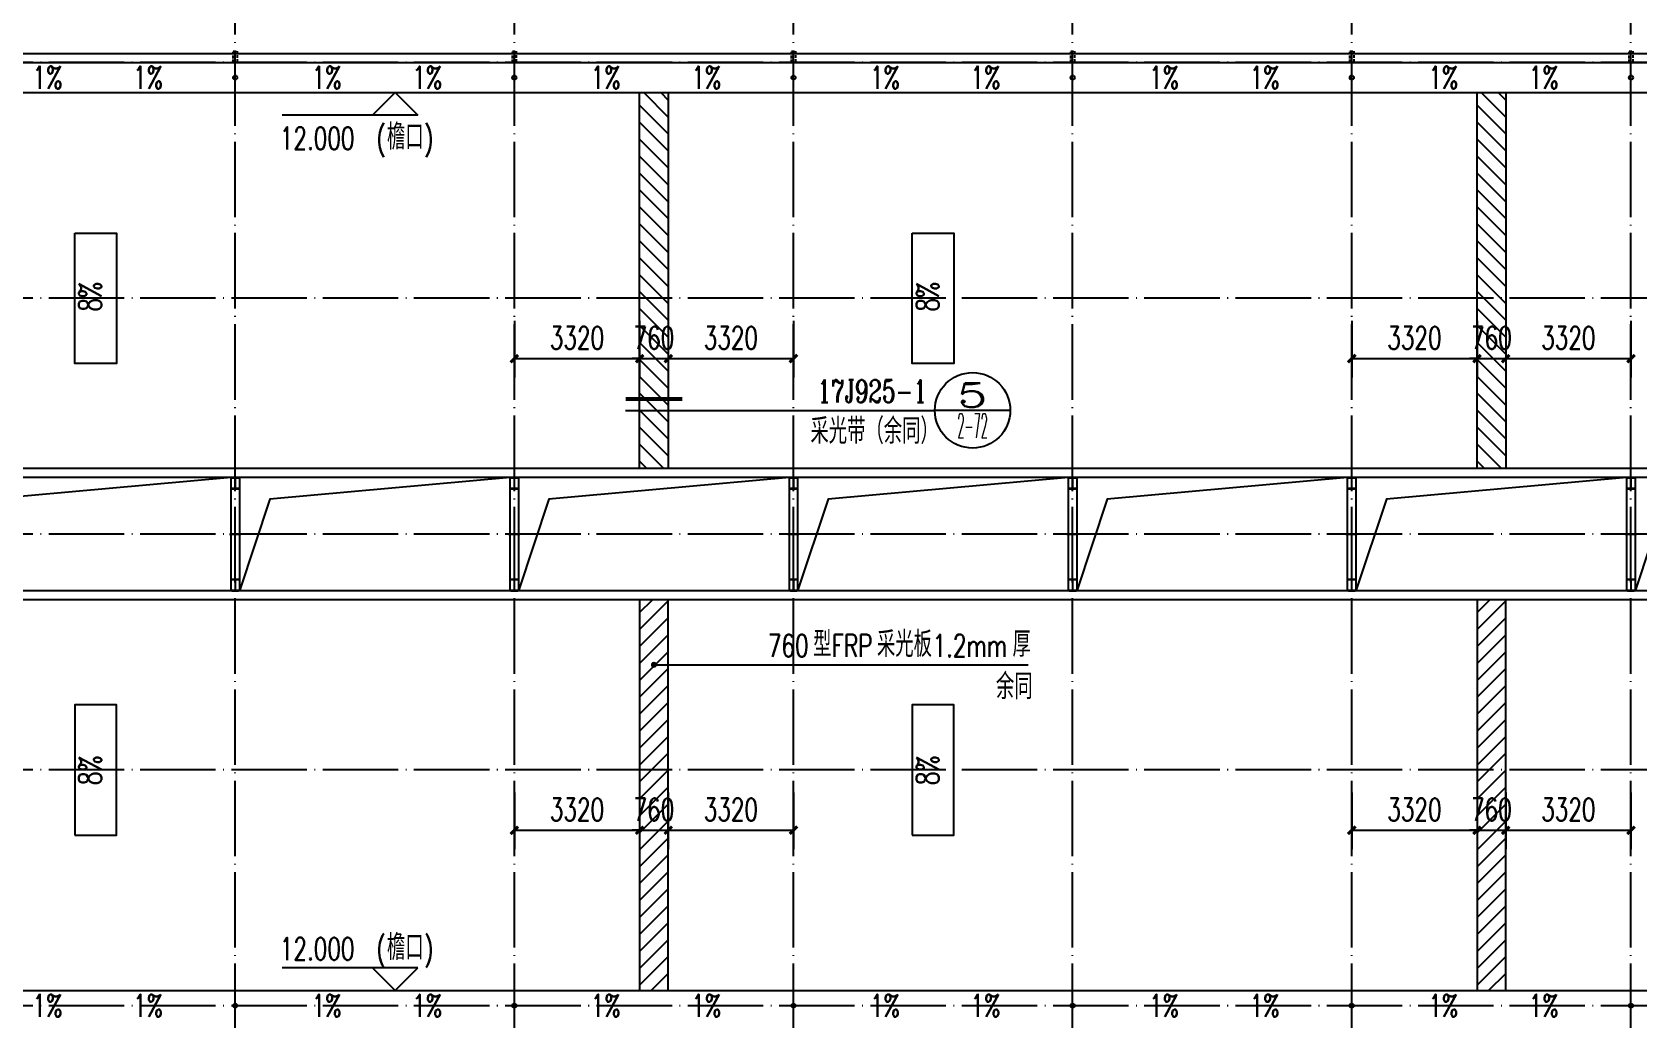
# Model space of a CAD drawing. Extents: x 13898408 to 14113608, y -853943 to -68012.
# Drawn here: x 13977825 to 14020392, y -512592 to -486439 of the extents above; entities that cross this region are included whole.
import ezdxf
from ezdxf.enums import TextEntityAlignment as Align

# ---------------------------------------------------------------- set-up
doc = ezdxf.new("R2010")
doc.units = 0
doc.header["$LTSCALE"] = 1000
doc.header["$MEASUREMENT"] = 0
doc.linetypes.add('DASH', pattern=[0.35, 0.25, -0.1])
doc.linetypes.add('DOTE', pattern=[2.4200000000000004, 2, -0.2, 0.02, -0.2])
for name, color, linetype in [('COLUMN', 2, 'Continuous'), ('DIM_IDEN', 3, 'Continuous'), ('DIM_LEAD', 3, 'Continuous'), ('DIM_SYMB', 3, 'Continuous'), ('DOTE', 1, 'DOTE'), ('PUB_DIM', 3, 'Continuous'), ('PUB_TEXT', 7, 'Continuous'), ('WALL-PARAPET', 6, 'Continuous'), ('采光带', 4, 'Continuous'), ('雨水管', 4, 'Continuous')]:
    doc.layers.add(name, color=color, linetype=linetype)
doc.styles.add('_TCH_DIM', font='SIMPLEX', dxfattribs={"bigfont": 'GBCBIG'})
doc.styles.add('_TCH_DIM_T3', font='SIMPLEX', dxfattribs={"width": 0.7058823529411765, "bigfont": 'GBCBIG'})
doc.styles.add('_TCH_LABEL', font='COMPLEX', dxfattribs={"bigfont": 'GBCBIG'})
doc.dimstyles.new('_TCH_ARCH&&200', dxfattribs={"dimtxt": 595, "dimasz": 200, "dimexe": 500, "dimexo": 600, "dimgap": 252.5, "dimtad": 1, "dimdec": 0, "dimzin": 0, "dimdsep": 46, "dimtxsty": '_TCH_DIM_T3', "dimblk": 'ARCHTICK', "dimcen": 0.09, "dimclrt": 7, "dimazin": 2, "dimtfac": 1, "dimtdec": 0, "dimtix": 1, "dimtmove": 2, "dimatfit": 3, "dimfxl": 0, "dimtolj": 1, "dimtzin": 0, "dimarcsym": 0})

# ---------------------------------------------------------------- blocks, each defined once
blk = doc.blocks.new('A$C0FCD69EC')
at = {"layer": 'COLUMN'}
blk.add_hatch(color=256, dxfattribs=at).paths.add_polyline_path([(299.999714444275, 180.0000497678993), (293.9997144443914, 180.0000497677538), (293.9997144441586, 94.00004976792843), (5.999714444275014, 94.00004976798664), (5.999714444391429, 180.0000497678702), (-0.0002855557249858975, 180.0000497678993), (-0.0002855557249858975, 4.976792843081057e-05), (5.999714444391429, 4.976781201548874e-05), (5.999714444275014, 86.0000497677247), (293.9997144445078, 86.00004976789933), (293.999714444275, 4.976769560016692e-05), (299.9997144443914, 4.976789932698011e-05)])
blk.add_lwpolyline([(299.9997144443914, 4.976789932698011e-05), (293.999714444275, 4.976766649633646e-05), (293.9997144443914, 86.00004976789933), (5.999714444391429, 86.0000497676665), (5.999714444391429, 4.976778291165829e-05), (-0.0002855556085705757, 4.976789932698011e-05), (-0.0002855556085705757, 180.0000497678993), (5.999714444391429, 180.0000497678993), (5.999714444391429, 94.00004976801574), (293.9997144443914, 94.00004976789933), (293.9997144443914, 180.0000497677829), (299.9997144443914, 180.0000497678993)], close=True, dxfattribs=at)
blk = doc.blocks.new('A$C22C4548D')
blk.add_line((0.0004046472022309899, 9.999955800594762), (300.0004046472022, 9.999955800594762))
blk.add_lwpolyline([(30.00040464720223, 19.99995580059476), (270.0004046472022, 19.99995580059476), (270.0004046472022, -4.419940523803234e-05), (30.00040464720223, -4.419940523803234e-05)], close=True)
blk = doc.blocks.new('_ArchTick')
at = {"color": 0, "linetype": 'ByBlock', "const_width": 0.4}
blk.add_lwpolyline([(-0.5, -0.5), (0.5, 0.5)], dxfattribs=at)
blk = doc.blocks.new('*D738')
at = {"layer": 'Defpoints', "color": 0}
for p in [(14012807.97687771, -505993.0729510067), (14016127.97687771, -505993.0729510067), (14016127.97687771, -507593.0729509343)]:
    blk.add_point(p, dxfattribs=at)
at = {"layer": 'PUB_DIM', "color": 0, "lineweight": -2}
for p, q in [((14012807.97687771, -506593.0729510067), (14012807.97687771, -508093.0729509343)), ((14016127.97687771, -506593.0729510067), (14016127.97687771, -508093.0729509343)), ((14012807.97687771, -507593.0729509343), (14016127.97687771, -507593.0729509343))]:
    blk.add_line(p, q, dxfattribs=at)
at = {"layer": 'PUB_DIM', "color": 0, "lineweight": -2, "xscale": 200, "yscale": 200, "zscale": 200, "rotation": 180}
blk.add_blockref('_ArchTick', (14012807.97687771, -507593.0729509343), dxfattribs=at)
at = {"layer": 'PUB_DIM', "color": 0, "lineweight": -2, "xscale": 200, "yscale": 200, "zscale": 200}
blk.add_blockref('_ArchTick', (14016127.97687771, -507593.0729509343), dxfattribs=at)
at = {"layer": 'PUB_DIM', "color": 7, "insert": (14014467.97687771, -507043.0729509343), "char_height": 595, "attachment_point": 5, "style": '_TCH_DIM_T3'}
blk.add_mtext('\\A1;3320', dxfattribs=at)
blk = doc.blocks.new('*D739')
at = {"layer": 'Defpoints', "color": 0}
for p in [(14016127.97687771, -505993.0729510067), (14016887.97687771, -505993.0729510067), (14016887.97687771, -507593.0729509343)]:
    blk.add_point(p, dxfattribs=at)
at = {"layer": 'PUB_DIM', "color": 0, "lineweight": -2}
for p, q in [((14016127.97687771, -506593.0729510067), (14016127.97687771, -508093.0729509343)), ((14016887.97687771, -506593.0729510067), (14016887.97687771, -508093.0729509343)), ((14016127.97687771, -507593.0729509343), (14015927.97687771, -507593.0729509343)), ((14016127.97687771, -507593.0729509343), (14016887.97687771, -507593.0729509343)), ((14016887.97687771, -507593.0729509343), (14017087.97687771, -507593.0729509343))]:
    blk.add_line(p, q, dxfattribs=at)
at = {"layer": 'PUB_DIM', "color": 0, "lineweight": -2, "xscale": 200, "yscale": 200, "zscale": 200}
blk.add_blockref('_ArchTick', (14016127.97687771, -507593.0729509343), dxfattribs=at)
at = {"layer": 'PUB_DIM', "color": 0, "lineweight": -2, "xscale": 200, "yscale": 200, "zscale": 200, "rotation": 180}
blk.add_blockref('_ArchTick', (14016887.97687771, -507593.0729509343), dxfattribs=at)
at = {"layer": 'PUB_DIM', "color": 7, "insert": (14016507.97687771, -507043.0729509343), "char_height": 595, "attachment_point": 5, "style": '_TCH_DIM_T3'}
blk.add_mtext('\\A1;760', dxfattribs=at)
blk = doc.blocks.new('*D740')
at = {"layer": 'Defpoints', "color": 0}
for p in [(14016887.97687771, -505993.0729510067), (14020207.97687771, -505993.0729510067), (14020207.97687771, -507593.0729509343)]:
    blk.add_point(p, dxfattribs=at)
at = {"layer": 'PUB_DIM', "color": 0, "lineweight": -2}
for p, q in [((14016887.97687771, -506593.0729510067), (14016887.97687771, -508093.0729509343)), ((14020207.97687771, -506593.0729510067), (14020207.97687771, -508093.0729509343)), ((14016887.97687771, -507593.0729509343), (14020207.97687771, -507593.0729509343))]:
    blk.add_line(p, q, dxfattribs=at)
at = {"layer": 'PUB_DIM', "color": 0, "lineweight": -2, "xscale": 200, "yscale": 200, "zscale": 200, "rotation": 180}
blk.add_blockref('_ArchTick', (14016887.97687771, -507593.0729509343), dxfattribs=at)
at = {"layer": 'PUB_DIM', "color": 0, "lineweight": -2, "xscale": 200, "yscale": 200, "zscale": 200}
blk.add_blockref('_ArchTick', (14020207.97687771, -507593.0729509343), dxfattribs=at)
at = {"layer": 'PUB_DIM', "color": 7, "insert": (14018547.97687771, -507043.0729509343), "char_height": 595, "attachment_point": 5, "style": '_TCH_DIM_T3'}
blk.add_mtext('\\A1;3320', dxfattribs=at)
blk = doc.blocks.new('*D741')
at = {"layer": 'Defpoints', "color": 0}
for p in [(14012807.97687771, -493493.0729510067), (14016127.97687771, -493493.0729510067), (14016127.97687771, -495093.0729509343)]:
    blk.add_point(p, dxfattribs=at)
at = {"layer": 'PUB_DIM', "color": 0, "lineweight": -2}
for p, q in [((14012807.97687771, -494093.0729510067), (14012807.97687771, -495593.0729509343)), ((14016127.97687771, -494093.0729510067), (14016127.97687771, -495593.0729509343)), ((14012807.97687771, -495093.0729509343), (14016127.97687771, -495093.0729509343))]:
    blk.add_line(p, q, dxfattribs=at)
at = {"layer": 'PUB_DIM', "color": 0, "lineweight": -2, "xscale": 200, "yscale": 200, "zscale": 200, "rotation": 180}
blk.add_blockref('_ArchTick', (14012807.97687771, -495093.0729509343), dxfattribs=at)
at = {"layer": 'PUB_DIM', "color": 0, "lineweight": -2, "xscale": 200, "yscale": 200, "zscale": 200}
blk.add_blockref('_ArchTick', (14016127.97687771, -495093.0729509343), dxfattribs=at)
at = {"layer": 'PUB_DIM', "color": 7, "insert": (14014467.97687771, -494543.0729509343), "char_height": 595, "attachment_point": 5, "style": '_TCH_DIM_T3'}
blk.add_mtext('\\A1;3320', dxfattribs=at)
blk = doc.blocks.new('*D742')
at = {"layer": 'Defpoints', "color": 0}
for p in [(14016127.97687771, -493493.0729510067), (14016887.97687771, -493493.0729510067), (14016887.97687771, -495093.0729509343)]:
    blk.add_point(p, dxfattribs=at)
at = {"layer": 'PUB_DIM', "color": 0, "lineweight": -2}
for p, q in [((14016127.97687771, -494093.0729510067), (14016127.97687771, -495593.0729509343)), ((14016887.97687771, -494093.0729510067), (14016887.97687771, -495593.0729509343)), ((14016127.97687771, -495093.0729509343), (14015927.97687771, -495093.0729509343)), ((14016127.97687771, -495093.0729509343), (14016887.97687771, -495093.0729509343)), ((14016887.97687771, -495093.0729509343), (14017087.97687771, -495093.0729509343))]:
    blk.add_line(p, q, dxfattribs=at)
at = {"layer": 'PUB_DIM', "color": 0, "lineweight": -2, "xscale": 200, "yscale": 200, "zscale": 200}
blk.add_blockref('_ArchTick', (14016127.97687771, -495093.0729509343), dxfattribs=at)
at = {"layer": 'PUB_DIM', "color": 0, "lineweight": -2, "xscale": 200, "yscale": 200, "zscale": 200, "rotation": 180}
blk.add_blockref('_ArchTick', (14016887.97687771, -495093.0729509343), dxfattribs=at)
at = {"layer": 'PUB_DIM', "color": 7, "insert": (14016507.97687771, -494543.0729509343), "char_height": 595, "attachment_point": 5, "style": '_TCH_DIM_T3'}
blk.add_mtext('\\A1;760', dxfattribs=at)
blk = doc.blocks.new('*D743')
at = {"layer": 'Defpoints', "color": 0}
for p in [(14016887.97687771, -493493.0729510067), (14020207.97687771, -493493.0729510067), (14020207.97687771, -495093.0729509343)]:
    blk.add_point(p, dxfattribs=at)
at = {"layer": 'PUB_DIM', "color": 0, "lineweight": -2}
for p, q in [((14016887.97687771, -494093.0729510067), (14016887.97687771, -495593.0729509343)), ((14020207.97687771, -494093.0729510067), (14020207.97687771, -495593.0729509343)), ((14016887.97687771, -495093.0729509343), (14020207.97687771, -495093.0729509343))]:
    blk.add_line(p, q, dxfattribs=at)
at = {"layer": 'PUB_DIM', "color": 0, "lineweight": -2, "xscale": 200, "yscale": 200, "zscale": 200, "rotation": 180}
blk.add_blockref('_ArchTick', (14016887.97687771, -495093.0729509343), dxfattribs=at)
at = {"layer": 'PUB_DIM', "color": 0, "lineweight": -2, "xscale": 200, "yscale": 200, "zscale": 200}
blk.add_blockref('_ArchTick', (14020207.97687771, -495093.0729509343), dxfattribs=at)
at = {"layer": 'PUB_DIM', "color": 7, "insert": (14018547.97687771, -494543.0729509343), "char_height": 595, "attachment_point": 5, "style": '_TCH_DIM_T3'}
blk.add_mtext('\\A1;3320', dxfattribs=at)
blk = doc.blocks.new('*D750')
at = {"layer": 'Defpoints', "color": 0}
for p in [(13990607.97687771, -505993.0729510067), (13993927.97687771, -505993.0729510067), (13993927.97687771, -507593.0729509343)]:
    blk.add_point(p, dxfattribs=at)
at = {"layer": 'PUB_DIM', "color": 0, "lineweight": -2}
for p, q in [((13990607.97687771, -506593.0729510067), (13990607.97687771, -508093.0729509343)), ((13993927.97687771, -506593.0729510067), (13993927.97687771, -508093.0729509343)), ((13990607.97687771, -507593.0729509343), (13993927.97687771, -507593.0729509343))]:
    blk.add_line(p, q, dxfattribs=at)
at = {"layer": 'PUB_DIM', "color": 0, "lineweight": -2, "xscale": 200, "yscale": 200, "zscale": 200, "rotation": 180}
blk.add_blockref('_ArchTick', (13990607.97687771, -507593.0729509343), dxfattribs=at)
at = {"layer": 'PUB_DIM', "color": 0, "lineweight": -2, "xscale": 200, "yscale": 200, "zscale": 200}
blk.add_blockref('_ArchTick', (13993927.97687771, -507593.0729509343), dxfattribs=at)
at = {"layer": 'PUB_DIM', "color": 7, "insert": (13992267.97687771, -507043.0729509343), "char_height": 595, "attachment_point": 5, "style": '_TCH_DIM_T3'}
blk.add_mtext('\\A1;3320', dxfattribs=at)
blk = doc.blocks.new('*D751')
at = {"layer": 'Defpoints', "color": 0}
for p in [(13993927.97687771, -505993.0729510067), (13994687.97687771, -505993.0729510067), (13994687.97687771, -507593.0729509343)]:
    blk.add_point(p, dxfattribs=at)
at = {"layer": 'PUB_DIM', "color": 0, "lineweight": -2}
for p, q in [((13993927.97687771, -506593.0729510067), (13993927.97687771, -508093.0729509343)), ((13994687.97687771, -506593.0729510067), (13994687.97687771, -508093.0729509343)), ((13993927.97687771, -507593.0729509343), (13993727.97687771, -507593.0729509343)), ((13993927.97687771, -507593.0729509343), (13994687.97687771, -507593.0729509343)), ((13994687.97687771, -507593.0729509343), (13994887.97687771, -507593.0729509343))]:
    blk.add_line(p, q, dxfattribs=at)
at = {"layer": 'PUB_DIM', "color": 0, "lineweight": -2, "xscale": 200, "yscale": 200, "zscale": 200}
blk.add_blockref('_ArchTick', (13993927.97687771, -507593.0729509343), dxfattribs=at)
at = {"layer": 'PUB_DIM', "color": 0, "lineweight": -2, "xscale": 200, "yscale": 200, "zscale": 200, "rotation": 180}
blk.add_blockref('_ArchTick', (13994687.97687771, -507593.0729509343), dxfattribs=at)
at = {"layer": 'PUB_DIM', "color": 7, "insert": (13994307.97687771, -507043.0729509343), "char_height": 595, "attachment_point": 5, "style": '_TCH_DIM_T3'}
blk.add_mtext('\\A1;760', dxfattribs=at)
blk = doc.blocks.new('*D752')
at = {"layer": 'Defpoints', "color": 0}
for p in [(13994687.97687771, -505993.0729510067), (13998007.97687771, -505993.0729510067), (13998007.97687771, -507593.0729509343)]:
    blk.add_point(p, dxfattribs=at)
at = {"layer": 'PUB_DIM', "color": 0, "lineweight": -2}
for p, q in [((13994687.97687771, -506593.0729510067), (13994687.97687771, -508093.0729509343)), ((13998007.97687771, -506593.0729510067), (13998007.97687771, -508093.0729509343)), ((13994687.97687771, -507593.0729509343), (13998007.97687771, -507593.0729509343))]:
    blk.add_line(p, q, dxfattribs=at)
at = {"layer": 'PUB_DIM', "color": 0, "lineweight": -2, "xscale": 200, "yscale": 200, "zscale": 200, "rotation": 180}
blk.add_blockref('_ArchTick', (13994687.97687771, -507593.0729509343), dxfattribs=at)
at = {"layer": 'PUB_DIM', "color": 0, "lineweight": -2, "xscale": 200, "yscale": 200, "zscale": 200}
blk.add_blockref('_ArchTick', (13998007.97687771, -507593.0729509343), dxfattribs=at)
at = {"layer": 'PUB_DIM', "color": 7, "insert": (13996347.97687771, -507043.0729509343), "char_height": 595, "attachment_point": 5, "style": '_TCH_DIM_T3'}
blk.add_mtext('\\A1;3320', dxfattribs=at)
blk = doc.blocks.new('*D753')
at = {"layer": 'Defpoints', "color": 0}
for p in [(13990607.97687771, -493493.0729510067), (13993927.97687771, -493493.0729510067), (13993927.97687771, -495093.0729509343)]:
    blk.add_point(p, dxfattribs=at)
at = {"layer": 'PUB_DIM', "color": 0, "lineweight": -2}
for p, q in [((13990607.97687771, -494093.0729510067), (13990607.97687771, -495593.0729509343)), ((13993927.97687771, -494093.0729510067), (13993927.97687771, -495593.0729509343)), ((13990607.97687771, -495093.0729509343), (13993927.97687771, -495093.0729509343))]:
    blk.add_line(p, q, dxfattribs=at)
at = {"layer": 'PUB_DIM', "color": 0, "lineweight": -2, "xscale": 200, "yscale": 200, "zscale": 200, "rotation": 180}
blk.add_blockref('_ArchTick', (13990607.97687771, -495093.0729509343), dxfattribs=at)
at = {"layer": 'PUB_DIM', "color": 0, "lineweight": -2, "xscale": 200, "yscale": 200, "zscale": 200}
blk.add_blockref('_ArchTick', (13993927.97687771, -495093.0729509343), dxfattribs=at)
at = {"layer": 'PUB_DIM', "color": 7, "insert": (13992267.97687771, -494543.0729509343), "char_height": 595, "attachment_point": 5, "style": '_TCH_DIM_T3'}
blk.add_mtext('\\A1;3320', dxfattribs=at)
blk = doc.blocks.new('*D754')
at = {"layer": 'Defpoints', "color": 0}
for p in [(13993927.97687771, -493493.0729510067), (13994687.97687771, -493493.0729510067), (13994687.97687771, -495093.0729509343)]:
    blk.add_point(p, dxfattribs=at)
at = {"layer": 'PUB_DIM', "color": 0, "lineweight": -2}
for p, q in [((13993927.97687771, -494093.0729510067), (13993927.97687771, -495593.0729509343)), ((13994687.97687771, -494093.0729510067), (13994687.97687771, -495593.0729509343)), ((13993927.97687771, -495093.0729509343), (13993727.97687771, -495093.0729509343)), ((13993927.97687771, -495093.0729509343), (13994687.97687771, -495093.0729509343)), ((13994687.97687771, -495093.0729509343), (13994887.97687771, -495093.0729509343))]:
    blk.add_line(p, q, dxfattribs=at)
at = {"layer": 'PUB_DIM', "color": 0, "lineweight": -2, "xscale": 200, "yscale": 200, "zscale": 200}
blk.add_blockref('_ArchTick', (13993927.97687771, -495093.0729509343), dxfattribs=at)
at = {"layer": 'PUB_DIM', "color": 0, "lineweight": -2, "xscale": 200, "yscale": 200, "zscale": 200, "rotation": 180}
blk.add_blockref('_ArchTick', (13994687.97687771, -495093.0729509343), dxfattribs=at)
at = {"layer": 'PUB_DIM', "color": 7, "insert": (13994307.97687771, -494543.0729509343), "char_height": 595, "attachment_point": 5, "style": '_TCH_DIM_T3'}
blk.add_mtext('\\A1;760', dxfattribs=at)
blk = doc.blocks.new('*D755')
at = {"layer": 'Defpoints', "color": 0}
for p in [(13994687.97687771, -493493.0729510067), (13998007.97687771, -493493.0729510067), (13998007.97687771, -495093.0729509343)]:
    blk.add_point(p, dxfattribs=at)
at = {"layer": 'PUB_DIM', "color": 0, "lineweight": -2}
for p, q in [((13994687.97687771, -494093.0729510067), (13994687.97687771, -495593.0729509343)), ((13998007.97687771, -494093.0729510067), (13998007.97687771, -495593.0729509343)), ((13994687.97687771, -495093.0729509343), (13998007.97687771, -495093.0729509343))]:
    blk.add_line(p, q, dxfattribs=at)
at = {"layer": 'PUB_DIM', "color": 0, "lineweight": -2, "xscale": 200, "yscale": 200, "zscale": 200, "rotation": 180}
blk.add_blockref('_ArchTick', (13994687.97687771, -495093.0729509343), dxfattribs=at)
at = {"layer": 'PUB_DIM', "color": 0, "lineweight": -2, "xscale": 200, "yscale": 200, "zscale": 200}
blk.add_blockref('_ArchTick', (13998007.97687771, -495093.0729509343), dxfattribs=at)
at = {"layer": 'PUB_DIM', "color": 7, "insert": (13996347.97687771, -494543.0729509343), "char_height": 595, "attachment_point": 5, "style": '_TCH_DIM_T3'}
blk.add_mtext('\\A1;3320', dxfattribs=at)

msp = doc.modelspace()

# ---------------------------------------------------------------- hatches: boundary and pattern name
at = {"layer": '采光带'}
h = msp.add_hatch(dxfattribs=at)
h.set_pattern_fill('ANSI31', color=250, scale=200, style=0)
h.set_pattern_definition([(315, (4947739.135873653, -722835.2449354457), (-224.5064030267288, -224.5064030267288), [])])
h.paths.add_polyline_path([(13994687.97687771, -488043.0729510079), (13994687.97687771, -498003.0729510344), (13993927.97687771, -498003.0729510344), (13993927.97687771, -488043.0729510079)])
h = msp.add_hatch(dxfattribs=at)
h.set_pattern_fill('ANSI31', color=250, scale=200, style=0)
h.set_pattern_definition([(315, (4969939.135873653, -722835.2449354457), (-224.5064030267288, -224.5064030267288), [])])
h.paths.add_polyline_path([(14016887.97687771, -488043.0729510079), (14016887.97687771, -498003.0729510344), (14016127.97687771, -498003.0729510344), (14016127.97687771, -488043.0729510079)])
h = msp.add_hatch(dxfattribs=at)
h.set_pattern_fill('ANSI31', color=250, scale=200, style=0)
h.set_pattern_definition([(45, (4947739.135873653, -274550.9009666155), (-224.5064030267288, 224.5064030267288), [])])
h.paths.add_polyline_path([(13994687.97687771, -511843.0729510065), (13994687.97687771, -501483.0729510316), (13993927.97687771, -501483.0729510316), (13993927.97687771, -511843.0729510065)])
h = msp.add_hatch(dxfattribs=at)
h.set_pattern_fill('ANSI31', color=250, scale=200, style=0)
h.set_pattern_definition([(45, (4969939.135873653, -274550.9009666155), (-224.5064030267288, 224.5064030267288), [])])
h.paths.add_polyline_path([(14016887.97687771, -511843.0729510065), (14016887.97687771, -501483.0729510316), (14016127.97687771, -501483.0729510316), (14016127.97687771, -511843.0729510065)])

# ---------------------------------------------------------------- linework, layer by layer
at = {"ltscale": 0.5}
for p, q in [((13916607.97687771, -488043.0729510072), (14079407.97687771, -488043.0729510065)), ((13916607.97687771, -511843.0729510065), (14079407.97687771, -511843.0729510065))]:
    msp.add_line(p, q, dxfattribs=at)
at = {"linetype": 'DASH', "ltscale": 0.3}
for points in [[(13983257.97687771, -487243.0729510074), (13983157.97687771, -487243.0729510076), (13983157.97687771, -486943.0729510076), (13983257.97687771, -486943.0729510074)], [(13990657.97687771, -487243.0729510074), (13990557.97687771, -487243.0729510076), (13990557.97687771, -486943.0729510076), (13990657.97687771, -486943.0729510074)], [(13998057.97687771, -487243.0729510074), (13997957.97687771, -487243.0729510076), (13997957.97687771, -486943.0729510076), (13998057.97687771, -486943.0729510074)], [(14005457.97687771, -487243.0729510074), (14005357.97687771, -487243.0729510076), (14005357.97687771, -486943.0729510076), (14005457.97687771, -486943.0729510074)], [(14012857.97687771, -487243.0729510074), (14012757.97687771, -487243.0729510076), (14012757.97687771, -486943.0729510076), (14012857.97687771, -486943.0729510074)], [(14020257.97687771, -487243.0729510074), (14020157.97687771, -487243.0729510076), (14020157.97687771, -486943.0729510076), (14020257.97687771, -486943.0729510074)]]:
    msp.add_lwpolyline(points, close=True, dxfattribs=at)
at = {"ltscale": 0.5}
for points in [[(13916367.97687771, -487003.0729510067), (14079647.97687771, -487003.0729510067), (14079647.97687771, -537483.0729510067), (13916367.97687771, -537483.0729510067)], [(13916607.97687771, -487243.0729510067), (14079407.97687771, -487243.0729510067), (14079407.97687771, -537243.0729510067), (13916607.97687771, -537243.0729510067)]]:
    msp.add_lwpolyline(points, close=True, dxfattribs=at)
for points in [[(13978954.04857262, -491764.571485016), (13980061.90518281, -491764.571485016), (13980061.90518281, -495221.5744169974), (13978954.04857262, -495221.5744169974)], [(14001154.04857262, -491764.571485016), (14002261.90518281, -491764.571485016), (14002261.90518281, -495221.5744169974), (14001154.04857262, -495221.5744169974)], [(13983097.97687771, -501243.0729510067), (13983097.97687771, -498243.0729510318), (13983317.97687771, -498243.0729510318), (13983317.97687771, -501243.0729510067)], [(13990497.97687771, -501243.0729510067), (13990497.97687771, -498243.0729510318), (13990717.97687771, -498243.0729510318), (13990717.97687771, -501243.0729510067)], [(13997897.97687771, -501243.0729510067), (13997897.97687771, -498243.0729510318), (13998117.97687771, -498243.0729510318), (13998117.97687771, -501243.0729510067)], [(14005297.97687771, -501243.0729510067), (14005297.97687771, -498243.0729510318), (14005517.97687771, -498243.0729510318), (14005517.97687771, -501243.0729510067)], [(14012697.97687771, -501243.0729510067), (14012697.97687771, -498243.0729510318), (14012917.97687771, -498243.0729510318), (14012917.97687771, -501243.0729510067)], [(14020097.97687771, -501243.0729510067), (14020097.97687771, -498243.0729510318), (14020317.97687771, -498243.0729510318), (14020317.97687771, -501243.0729510067)], [(13978954.04857262, -507721.5744169974), (13980061.90518281, -507721.5744169974), (13980061.90518281, -504264.571485016), (13978954.04857262, -504264.571485016)], [(14001154.04857262, -507721.5744169974), (14002261.90518281, -507721.5744169974), (14002261.90518281, -504264.571485016), (14001154.04857262, -504264.571485016)]]:
    msp.add_lwpolyline(points, close=True)
for points in [[(13983097.97687771, -498243.0729510318), (13976723.91033332, -498813.7456850566), (13975917.97687771, -501243.0732106345)], [(13990497.97687771, -498243.0729510318), (13984123.91033332, -498813.7456850566), (13983317.97687771, -501243.0732106345)], [(13997897.97687771, -498243.0729510318), (13991523.91033332, -498813.7456850566), (13990717.97687771, -501243.0732106345)], [(14005297.97687771, -498243.0729510318), (13998923.91033332, -498813.7456850566), (13998117.97687771, -501243.0732106345)], [(14012697.97687771, -498243.0729510318), (14006323.91033332, -498813.7456850566), (14005517.97687771, -501243.0732106345)], [(14020097.97687771, -498243.0729510318), (14013723.91033332, -498813.7456850566), (14012917.97687771, -501243.0732106345)], [(14027497.97687771, -498243.0729510318), (14021123.91033332, -498813.7456850566), (14020317.97687771, -501243.0732106345)]]:
    msp.add_lwpolyline(points)
at = {"layer": 'DIM_IDEN'}
for p, q in [((13993557.97687771, -496463.3664920268), (13997227.97687771, -496463.366492027)), ((13997227.97687771, -496463.366492027), (14001755.19294423, -496463.366492027)), ((14003755.19294423, -496463.366492027), (14001755.19294423, -496463.366492027))]:
    msp.add_line(p, q, dxfattribs=at)
at = {"layer": 'DIM_IDEN', "const_width": 100}
msp.add_lwpolyline([(13993557.97687771, -496163.3664920268), (13995057.97687771, -496163.3664920269)], dxfattribs=at)
at = {"layer": 'DIM_IDEN'}
msp.add_circle((14002755.19294423, -496463.366492027), 1000, dxfattribs=at)
at = {"layer": 'DIM_LEAD'}
for p, q in [((13994307.97687771, -503208.196808174), (13996807.97687771, -503208.196808174)), ((13996807.97687771, -503208.196808174), (14004231.44003287, -503208.196808174))]:
    msp.add_line(p, q, dxfattribs=at)
at = {"layer": 'DIM_LEAD', "const_width": 80}
msp.add_lwpolyline([(13994267.97687771, -503208.196808174, 1), (13994347.97687771, -503208.196808174, 1)], format="xyb", close=True, dxfattribs=at)
at = {"layer": 'DIM_SYMB'}
for points in [[(13981390.39612624, -487643.0729510074, 0, 0, 0), (13982305.30122294, -487643.0729510074, 160, 0, 0), (13982905.30122294, -487643.0729510074, 0, 0, 0)], [(13985025.56431443, -487643.0729510074, 0, 0, 0), (13984110.65921774, -487643.0729510074, 160, 0, 0), (13983510.65921774, -487643.0729510074, 0, 0, 0)], [(13988790.39612624, -487643.0729510074, 0, 0, 0), (13989705.30122294, -487643.0729510074, 160, 0, 0), (13990305.30122294, -487643.0729510074, 0, 0, 0)], [(13992425.56431443, -487643.0729510074, 0, 0, 0), (13991510.65921774, -487643.0729510074, 160, 0, 0), (13990910.65921774, -487643.0729510074, 0, 0, 0)], [(13996190.39612624, -487643.0729510074, 0, 0, 0), (13997105.30122294, -487643.0729510074, 160, 0, 0), (13997705.30122294, -487643.0729510074, 0, 0, 0)], [(13999825.56431443, -487643.0729510074, 0, 0, 0), (13998910.65921774, -487643.0729510074, 160, 0, 0), (13998310.65921774, -487643.0729510074, 0, 0, 0)], [(14003590.39612624, -487643.0729510074, 0, 0, 0), (14004505.30122294, -487643.0729510074, 160, 0, 0), (14005105.30122294, -487643.0729510074, 0, 0, 0)], [(14007225.56431443, -487643.0729510074, 0, 0, 0), (14006310.65921774, -487643.0729510074, 160, 0, 0), (14005710.65921774, -487643.0729510074, 0, 0, 0)], [(14010990.39612624, -487643.0729510074, 0, 0, 0), (14011905.30122294, -487643.0729510074, 160, 0, 0), (14012505.30122294, -487643.0729510074, 0, 0, 0)], [(14014625.56431443, -487643.0729510074, 0, 0, 0), (14013710.65921774, -487643.0729510074, 160, 0, 0), (14013110.65921774, -487643.0729510074, 0, 0, 0)], [(14018390.39612624, -487643.0729510074, 0, 0, 0), (14019305.30122294, -487643.0729510074, 160, 0, 0), (14019905.30122294, -487643.0729510074, 0, 0, 0)], [(13981390.39612624, -512243.0729510067, 0, 0, 0), (13982305.30122294, -512243.0729510067, 160, 0, 0), (13982905.30122294, -512243.0729510067, 0, 0, 0)], [(13985025.56431443, -512243.0729510067, 0, 0, 0), (13984110.65921774, -512243.0729510067, 160, 0, 0), (13983510.65921774, -512243.0729510067, 0, 0, 0)], [(13988790.39612624, -512243.0729510067, 0, 0, 0), (13989705.30122294, -512243.0729510067, 160, 0, 0), (13990305.30122294, -512243.0729510067, 0, 0, 0)], [(13992425.56431443, -512243.0729510067, 0, 0, 0), (13991510.65921774, -512243.0729510067, 160, 0, 0), (13990910.65921774, -512243.0729510067, 0, 0, 0)], [(13996190.39612624, -512243.0729510067, 0, 0, 0), (13997105.30122294, -512243.0729510067, 160, 0, 0), (13997705.30122294, -512243.0729510067, 0, 0, 0)], [(13999825.56431443, -512243.0729510067, 0, 0, 0), (13998910.65921774, -512243.0729510067, 160, 0, 0), (13998310.65921774, -512243.0729510067, 0, 0, 0)], [(14003590.39612624, -512243.0729510067, 0, 0, 0), (14004505.30122294, -512243.0729510067, 160, 0, 0), (14005105.30122294, -512243.0729510067, 0, 0, 0)], [(14007225.56431443, -512243.0729510067, 0, 0, 0), (14006310.65921774, -512243.0729510067, 160, 0, 0), (14005710.65921774, -512243.0729510067, 0, 0, 0)], [(14010990.39612624, -512243.0729510067, 0, 0, 0), (14011905.30122294, -512243.0729510067, 160, 0, 0), (14012505.30122294, -512243.0729510067, 0, 0, 0)], [(14014625.56431443, -512243.0729510067, 0, 0, 0), (14013710.65921774, -512243.0729510067, 160, 0, 0), (14013110.65921774, -512243.0729510067, 0, 0, 0)], [(14018390.39612624, -512243.0729510067, 0, 0, 0), (14019305.30122294, -512243.0729510067, 160, 0, 0), (14019905.30122294, -512243.0729510067, 0, 0, 0)]]:
    msp.add_lwpolyline(points, format="xyseb", dxfattribs=at)
at = {"layer": 'DOTE'}
for p, q in [((13983207.97687771, -539743.0729510067), (13983207.97687771, -484743.0729510067)), ((13990607.97687771, -539743.0729510067), (13990607.97687771, -484743.0729510067)), ((13998007.97687771, -539743.0729510067), (13998007.97687771, -484743.0729510067)), ((14005407.97687771, -539743.0729510067), (14005407.97687771, -484743.0729510067)), ((14012807.97687771, -539743.0729510067), (14012807.97687771, -484743.0729510067)), ((14020207.97687771, -539743.0729510067), (14020207.97687771, -484743.0729510067)), ((14081907.97687771, -487243.0729510067), (13914107.97687771, -487243.0729510067)), ((14081907.97687771, -493493.0729510067), (13914107.97687771, -493493.0729510067)), ((14081907.97687771, -498243.0729510332), (13914107.97687771, -498243.0729510332)), ((14081907.97687771, -499743.0729510067), (13914107.97687771, -499743.0729510067)), ((14081907.97687771, -501243.0729510312), (13914107.97687771, -501243.0729510312)), ((14081907.97687771, -505993.0729510067), (13914107.97687771, -505993.0729510067)), ((14081907.97687771, -512243.0729510067), (13914107.97687771, -512243.0729510067))]:
    msp.add_line(p, q, dxfattribs=at)
at = {"layer": 'PUB_DIM'}
for p, q in [((13987450.60195233, -488043.0729510068), (13986850.60195233, -488643.0729510068)), ((13987450.60195233, -488043.0729510068), (13988050.60195233, -488643.0729510068)), ((13988050.60195233, -488643.0729510068), (13984450.60195233, -488643.0729510068)), ((13988050.60195233, -511243.0729510064), (13984450.60195233, -511243.0729510064)), ((13987450.60195233, -511843.0729510064), (13986850.60195233, -511243.0729510064)), ((13987450.60195233, -511843.0729510064), (13988050.60195233, -511243.0729510064))]:
    msp.add_line(p, q, dxfattribs=at)
for points in [[(13979870.19745778, -494718.0729510062, 0, 0, 0), (13979870.19745778, -492818.0729510062, 160, 0, 0), (13979870.19745778, -492218.0729510062, 0, 0, 0)], [(14002070.19745778, -494718.0729510062, 0, 0, 0), (14002070.19745778, -492818.0729510062, 160, 0, 0), (14002070.19745778, -492218.0729510062, 0, 0, 0)], [(13979870.19745778, -504768.0729510072, 0, 0, 0), (13979870.19745778, -506668.0729510072, 160, 0, 0), (13979870.19745778, -507268.0729510072, 0, 0, 0)], [(14002070.19745778, -504768.0729510072, 0, 0, 0), (14002070.19745778, -506668.0729510072, 160, 0, 0), (14002070.19745778, -507268.0729510072, 0, 0, 0)]]:
    msp.add_lwpolyline(points, format="xyseb", dxfattribs=at)
at = {"layer": 'WALL-PARAPET'}
for p, q in [((14072097.97687798, -498003.0729510288), (13923917.97687768, -498003.0729510291)), ((14072097.97687744, -498243.0729510353), (13923917.97687801, -498243.0729510356)), ((14072097.97687744, -501243.072951027), (13923917.97687801, -501243.0729510267)), ((14072097.97687814, -501483.0729510335), (13923917.97687758, -501483.0729510331))]:
    msp.add_line(p, q, dxfattribs=at)
at = {"layer": '采光带', "color": 4}
for points in [[(13994687.97687771, -488043.0729510079), (13994687.97687771, -498003.0729510344), (13993927.97687771, -498003.0729510344), (13993927.97687771, -488043.0729510079)], [(14016887.97687771, -488043.0729510079), (14016887.97687771, -498003.0729510344), (14016127.97687771, -498003.0729510344), (14016127.97687771, -488043.0729510079)], [(13994687.97687771, -511843.0729510065), (13994687.97687771, -501483.0729510316), (13993927.97687771, -501483.0729510316), (13993927.97687771, -511843.0729510065)], [(14016887.97687771, -511843.0729510065), (14016887.97687771, -501483.0729510316), (14016127.97687771, -501483.0729510316), (14016127.97687771, -511843.0729510065)]]:
    msp.add_lwpolyline(points, close=True, dxfattribs=at)
at = {"layer": '雨水管'}
for centre in [(13983207.98022034, -487643.0729510074), (13990607.98022034, -487643.0729510074), (13998007.98022034, -487643.0729510074), (14005407.98022034, -487643.0729510074), (14012807.98022034, -487643.0729510074), (14020207.98022034, -487643.0729510074), (13983207.98022034, -512243.0729510067), (13990607.98022034, -512243.0729510067), (13998007.98022034, -512243.0729510067), (14005407.98022034, -512243.0729510067), (14012807.98022034, -512243.0729510067), (14020207.98022034, -512243.0729510067)]:
    msp.add_circle(centre, 55, dxfattribs=at)

# ---------------------------------------------------------------- block references
for p in [(13983053.88112025, -499753.0729068073), (13990453.88112025, -499753.0729068073), (13997853.88112025, -499753.0729068073), (14005253.88112025, -499753.0729068073), (14012653.88112025, -499753.0729068073), (14020053.88112025, -499753.0729068073)]:
    msp.add_blockref('A$C22C4548D', p)
at = {"layer": 'COLUMN', "xscale": -1, "rotation": 270}
for p in [(13983117.97682794, -498543.0726654734), (13990517.97682794, -498543.0726654734), (13997917.97682794, -498543.0726654734), (14005317.97682794, -498543.0726654734), (14012717.97682794, -498543.0726654734), (14020117.97682794, -498543.0726654734), (13983117.97682794, -501243.0726654483), (13990517.97682794, -501243.0726654483), (13997917.97682794, -501243.0726654483), (14005317.97682794, -501243.0726654483), (14012717.97682794, -501243.0726654483), (14020117.97682794, -501243.0726654483)]:
    msp.add_blockref('A$C0FCD69EC', p, dxfattribs=at)

# ---------------------------------------------------------------- texts
at = {"layer": 'PUB_TEXT', "width": 0.7058823529411765}
for s, style, p in [('1%%%', '_TCH_DIM', (13977835.56431443, -487940.5729510074)), ('1%%%', '_TCH_DIM', (13980500.39612624, -487940.5729510074)), ('1%%%', '_TCH_DIM', (13985235.56431443, -487940.5729510074)), ('1%%%', '_TCH_DIM', (13987900.39612624, -487940.5729510074)), ('1%%%', '_TCH_DIM', (13992635.56431443, -487940.5729510074)), ('1%%%', '_TCH_DIM', (13995300.39612624, -487940.5729510074)), ('1%%%', '_TCH_DIM', (14000035.56431443, -487940.5729510074)), ('1%%%', '_TCH_DIM', (14002700.39612624, -487940.5729510074)), ('1%%%', '_TCH_DIM', (14007435.56431443, -487940.5729510074)), ('1%%%', '_TCH_DIM', (14010100.39612624, -487940.5729510074)), ('1%%%', '_TCH_DIM', (14014835.56431443, -487940.5729510074)), ('1%%%', '_TCH_DIM', (14017500.39612624, -487940.5729510074)), ('12.000', '_TCH_DIM', (13984390.60195233, -489553.0729510068)), ('(', '_TCH_DIM', (13986950.60195233, -489553.0729510068)), (')', '_TCH_DIM', (13988213.58067574, -489553.0729510068)), ('17J925-1', '_TCH_LABEL', (13998645.19294423, -496253.366492027)), ('760', '_TCH_DIM', (13997328.46130947, -502998.196808174)), ('FRP', '_TCH_DIM', (13999019.95067117, -502998.196808174)), ('1.2mm', '_TCH_DIM', (14001694.41875628, -502998.196808174)), ('(', '_TCH_DIM', (13986950.60195233, -511033.0729510064)), (')', '_TCH_DIM', (13988213.58067574, -511033.0729510064)), ('12.000', '_TCH_DIM', (13984390.60195233, -511033.0729510064)), ('1%%%', '_TCH_DIM', (13977835.56431443, -512540.5729510067)), ('1%%%', '_TCH_DIM', (13980500.39612624, -512540.5729510067)), ('1%%%', '_TCH_DIM', (13985235.56431443, -512540.5729510067)), ('1%%%', '_TCH_DIM', (13987900.39612624, -512540.5729510067)), ('1%%%', '_TCH_DIM', (13992635.56431443, -512540.5729510067)), ('1%%%', '_TCH_DIM', (13995300.39612624, -512540.5729510067)), ('1%%%', '_TCH_DIM', (14000035.56431443, -512540.5729510067)), ('1%%%', '_TCH_DIM', (14002700.39612624, -512540.5729510067)), ('1%%%', '_TCH_DIM', (14007435.56431443, -512540.5729510067)), ('1%%%', '_TCH_DIM', (14010100.39612624, -512540.5729510067)), ('1%%%', '_TCH_DIM', (14014835.56431443, -512540.5729510067)), ('1%%%', '_TCH_DIM', (14017500.39612624, -512540.5729510067))]:
    msp.add_text(s, height=595, dxfattribs=dict(at, style=style)).set_placement(p)
at = {"layer": 'PUB_TEXT'}
for s, style, p in [('檐口', '_TCH_DIM', (13987230.60195233, -489553.0729510068)), ('采光带（余同）', '_TCH_LABEL', (13998456.93695495, -497348.5437969915)), ('型', '_TCH_DIM', (13998528.46130947, -502998.196808174)), ('采光板', '_TCH_DIM', (14000219.95067117, -502998.196808174)), ('厚', '_TCH_DIM', (14003814.41875628, -502998.196808174)), ('余同', '_TCH_DIM', (14003375.05705415, -504118.196808174)), ('檐口', '_TCH_DIM', (13987230.60195233, -511033.0729510064))]:
    msp.add_text(s, height=675.177304964539, dxfattribs=dict(at, style=style)).set_placement(p)
at = {"layer": 'PUB_TEXT', "style": '_TCH_DIM', "width": 0.7058823529411765}
for p in [(13979660.19745778, -493848.0729510058), (14001860.19745778, -493848.0729510058), (13979660.19745778, -506398.0729510076), (14001860.19745778, -506398.0729510076)]:
    msp.add_text('8%', height=595, rotation=90, dxfattribs=at).set_placement(p)
at = {"layer": 'PUB_TEXT', "style": '_TCH_LABEL'}
for s, width, p, p2 in [('5', 1.874999999996743, (14002352.70070828, -496382.868044837), (14003157.68518018, -496382.868044837)), ('2-72', 0.32812499999943, (14002352.70070828, -497187.852516737), (14003157.68518018, -497187.852516737))]:
    msp.add_text(s, height=643.9875775199395, dxfattribs=dict(at, width=width)).set_placement(p, p2, align=Align.FIT)

# ---------------------------------------------------------------- dimensions: what is measured, and where the dimension line sits
at = {"layer": 'PUB_DIM'}
for p1, p2, text, picture, middle in [((13990607.97687771, -493493.0729510067), (13993927.97687771, -493493.0729510067), '3320', '*D753', (13992267.97687771, -494543.0729509343)), ((13993927.97687771, -493493.0729510067), (13994687.97687771, -493493.0729510067), '760', '*D754', (13994307.97687771, -494543.0729509343)), ((13994687.97687771, -493493.0729510067), (13998007.97687771, -493493.0729510067), '3320', '*D755', (13996347.97687771, -494543.0729509343)), ((14012807.97687771, -493493.0729510067), (14016127.97687771, -493493.0729510067), '3320', '*D741', (14014467.97687771, -494543.0729509343)), ((14016127.97687771, -493493.0729510067), (14016887.97687771, -493493.0729510067), '760', '*D742', (14016507.97687771, -494543.0729509343)), ((14016887.97687771, -493493.0729510067), (14020207.97687771, -493493.0729510067), '3320', '*D743', (14018547.97687771, -494543.0729509343)), ((13990607.97687771, -505993.0729510067), (13993927.97687771, -505993.0729510067), '3320', '*D750', (13992267.97687771, -507043.0729509343)), ((13993927.97687771, -505993.0729510067), (13994687.97687771, -505993.0729510067), '760', '*D751', (13994307.97687771, -507043.0729509343)), ((13994687.97687771, -505993.0729510067), (13998007.97687771, -505993.0729510067), '3320', '*D752', (13996347.97687771, -507043.0729509343)), ((14012807.97687771, -505993.0729510067), (14016127.97687771, -505993.0729510067), '3320', '*D738', (14014467.97687771, -507043.0729509343)), ((14016127.97687771, -505993.0729510067), (14016887.97687771, -505993.0729510067), '760', '*D739', (14016507.97687771, -507043.0729509343)), ((14016887.97687771, -505993.0729510067), (14020207.97687771, -505993.0729510067), '3320', '*D740', (14018547.97687771, -507043.0729509343))]:
    dim = msp.add_aligned_dim(p1=p1, p2=p2, distance=-1599.9999999275897, text=text, dimstyle='_TCH_ARCH&&200', dxfattribs=at)
    dim.commit()
    dim.dimension.update_dxf_attribs({"geometry": picture, "text_midpoint": middle})

doc.saveas('drawing.dxf')
